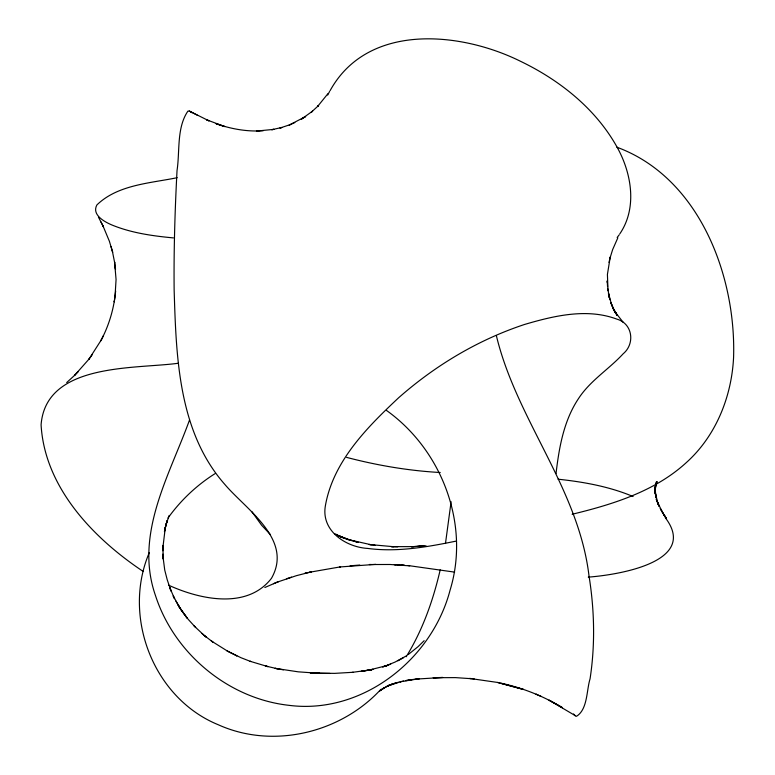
<?xml version="1.0" encoding="UTF-8"?>
<svg xmlns="http://www.w3.org/2000/svg" width="775" height="775" viewBox="0 0 775 775"><rect width="100%" height="100%" fill="white"/><g stroke="black" fill="none" stroke-linecap="round" stroke-linejoin="round"><path stroke-width="1.16" d="M162.876 550.754L162.934 545.416L163.186 559.056L162.934 554.106M655.214 488.308L655.117 490.585L655.059 487.543L655.979 497.908L654.73 489.044L655.175 492.135M655.214 488.076L654.972 493.103L655.204 488.357M115.659 290.974L115.049 296.186L116.066 279.543L114.574 261.979L115.514 269.312L115.281 267.404M162.905 547.528L165.269 527.852L164.445 531.602L167.119 520.538L164.707 529.858L165.705 526.08M451.108 501.716L445.47 543.537M655.127 489.877L656.851 481.556L655.098 487.591L656.851 481.556M556.024 473.583C559.085 447.64 563.725 420.709 578.508 398.582C590.153 380.612 608.85 369.326 623.139 353.817C635.277 343.78 632.72 323.495 616.774 319.097C586.927 307.946 553.922 315.793 524.491 324.483C478.068 339.838 435.298 365.451 398.67 397.73C367.05 427.393 332.979 461.551 325.345 505.998C321.063 530.788 345.689 547.121 367.689 548.429C397.188 552.323 426.909 547.082 455.768 541.183M114.332 301.204L114.245 301.863L115.117 295.604C113.169 311.366 108.306 326.74 100.847 340.767L103.482 335.507M655.388 487.417L656.134 482.176M609.005 262.434L610.245 257.009L607.416 274.418L608.026 290.732M440.2 569.828C433.196 600.238 422.675 630.123 406.187 656.754M609.877 258.55L612.628 249.637L617.84 237.809M166.654 522.621L166.16 524.336L169.144 515.501M189.565 419.876C169.347 475.782 134.085 534.45 155.494 595.597C174.162 653.48 228.237 698.575 288.852 705.318C361.973 714.802 431.946 659.767 450.072 590.182C470.309 524.346 441.866 449.994 386.493 410.43M654.584 488.327L656.628 482.99M149.265 552.73C121.946 616.58 153.373 698.217 218.182 724.712C272.81 749.435 340.642 733.014 380.825 689.392M327.68 95.054L329.53 91.595M101.157 340.128L88.883 359.309L92.177 354.776M330.034 90.772C367.679 22.281 460.786 31.601 520.655 61.361C560.199 80.406 596.45 109.333 617.714 148.306C631.741 174.104 637.273 208.301 619.787 233.876M328.019 93.562L317.537 106.524L318.612 105.477L311.288 112.239L312.606 111.116L301.291 119.224L305.67 116.512L289.211 125.066L294.829 122.557M168.01 518.01C180.662 500.388 196.685 485.198 215.053 473.641M617.162 237.479L619.215 234.815M89.154 358.922L74.439 375.536L78.314 371.603M424.157 640.692L418.074 646.65L408.202 654.584M74.72 375.245L66.689 382.569M381.271 689.827L384.148 687.793L379.527 691.029L384.148 687.793M382.356 689.043L389.999 684.761L384.933 687.454M406.1 656.018L395.076 662.063L384.826 666.258L390.668 664.165M397.866 660.833L403.62 657.626M386.657 686.534L392.896 683.792L387.471 686.059L401.188 681.574M264.856 587.498L278.167 581.754L273.42 583.691M387.471 686.059L389.438 685.245M277.528 582.025L296.35 575.689L311.347 571.843L304.846 573.374L305.631 573.2M290.15 124.649L279.959 128.03L281.829 127.487L271.705 129.706L273.924 129.367L256.438 131.072L263.19 130.752M389.835 685.042L395.405 683.037M386.493 665.657L382.608 666.917L387.684 665.376L368.009 670.346L373.143 669.338L361.315 671.373L371.758 669.687L352.199 672.38M291.526 577.143L286.624 578.722L287.293 578.499M393.332 683.763L398.476 682.213M572.134 514.271C612.86 504.38 654.894 491.427 686.427 462.491C716.023 435.879 731.716 396.509 733.586 357.198C736.114 275.367 699.098 177.475 616.871 147.202M403.659 681.012L399.997 681.835L419.488 678.658L410.324 679.811M309.816 572.202L340.545 566.845L339.45 566.99L375.788 564.365M408.764 680.111L405.654 680.624L411.263 679.723M177.204 177.688C150.04 183.287 117.8 184.653 96.904 204.929C91.479 214.772 104.451 221.824 111.881 224.973C131.401 232.984 152.539 235.949 173.416 237.906M416.049 679.094L442.68 677.466L433.196 677.708L455.477 677.621L474.203 678.89M258.772 130.956C244.232 131.343 229.739 128.495 216.051 123.69L224.779 126.587L206.576 119.776L209.027 120.881L189.284 111.028L187.87 111.174C176.487 127.962 179.984 151.173 177.029 170.587C174.947 210.335 173.726 250.16 174.142 289.976C176.187 356.587 178.25 431.472 224.692 484.268C246.179 509.727 293.502 539.477 271.473 578.305C247.128 609.809 199.902 599.492 168.698 585.222M350.106 565.818L359.765 565.043M353.255 672.274L334.626 673.368L313.962 673.107L310.213 672.894L319.746 673.359L298.288 671.838L275.115 668.36L283.408 669.842M588.283 577.123C615.912 575.098 699.622 562.631 665.25 517.642M426.056 545.803L411.322 546.743L424.032 545.968L417.493 546.443M178.347 363.252C134.346 369.22 45.909 362.623 41.085 424.816C44.659 487.64 93.513 538.383 143.317 571.533M413.753 546.617L391.365 546.656L397.672 546.811M370.44 564.51L369.365 564.529L389.999 564.491L409.684 565.847M329.869 673.436L319.455 673.31M393.632 546.704L369.152 544.486L375.013 545.271M395.55 564.694L394.349 564.626L400.394 565.014M440.239 472.517C408.58 470.754 377.222 465.407 346.561 457.366M558.029 479.192C583.604 481.914 609.286 486.526 633.107 496.523M470.968 678.571L469.631 678.425L497.521 682.436L523.328 689.401L497.521 682.436M454.615 572.124L408.076 565.537M401.314 564.626L404.211 565.014M371.186 544.767L348.237 539.584L358.098 542.335L354.553 541.337M277.45 668.757L265.428 665.987L267.918 666.636L250.054 661.278L250.761 661.521L240.938 657.694L227.085 650.942L236.888 655.921L236.172 655.553M501.26 683.25C522.834 687.938 543.624 696.221 562.476 707.701L549.029 700.145L576.445 716.342C587.741 709.406 586.452 690.409 590.056 678.832C595.297 644.771 594.483 609.925 589.01 575.951C578.644 488.589 516.673 419.982 496.446 335.963M352.044 540.64L337.871 535.506M343.131 537.637L348.062 539.603L338.249 535.554L343.364 537.84L339.276 535.971M536.649 694.448L536.029 694.187L541.037 696.376M334.722 533.704L340.797 536.901L336.243 534.372M189.284 111.028L197.596 115.368M227.957 651.397L211.333 640.983L212.931 642.126L204.455 635.626L194.021 625.9M204.455 635.626L206.082 637.011L202.004 633.524M575.283 715.868L573.519 713.959M270.233 534.421L261.64 525.266L251.836 511.626M195.658 627.527L188.248 619.38L181.495 610.506L178.473 605.75L187.104 618.101L180.682 609.218L173.203 595.975L174.559 598.717L169.686 587.45L171.062 591.044L167.216 579.748L164.736 570.061L163.089 557.38M623.236 322.41L614.352 311.007L617.123 315.105L614.381 310.785L610.923 302.763L613.374 309.041L610.923 302.763M190.776 111.803L191.551 112.666M663.904 514.629L666.374 518.504L663.904 514.629L666.064 517.981M662.024 511.558L664.02 514.997L660.261 508.478L664.03 514.813M175.944 601.197L179.228 606.97L177.921 604.684M661.966 511.442L656.251 499.352L658.363 504.273M98.444 217.136L103.414 226.765L100.973 221.921M103.046 226.038L109.401 241.287L112.656 252.311L111.067 246.595M657.665 502.617L658.934 506.036L656.861 500.388L658.934 506.036M657.587 502.394L654.613 489.548L655.66 495.244M611.388 303.936L608.607 293.667L609.421 297.92L607.813 288.775M608.394 293.609L609.993 299.809M112.482 251.72L114.69 262.822M607.561 286.673L607.203 280.85L607.309 282.623M617.094 315.231L613.606 309.118L617.094 315.231"/></g></svg>
